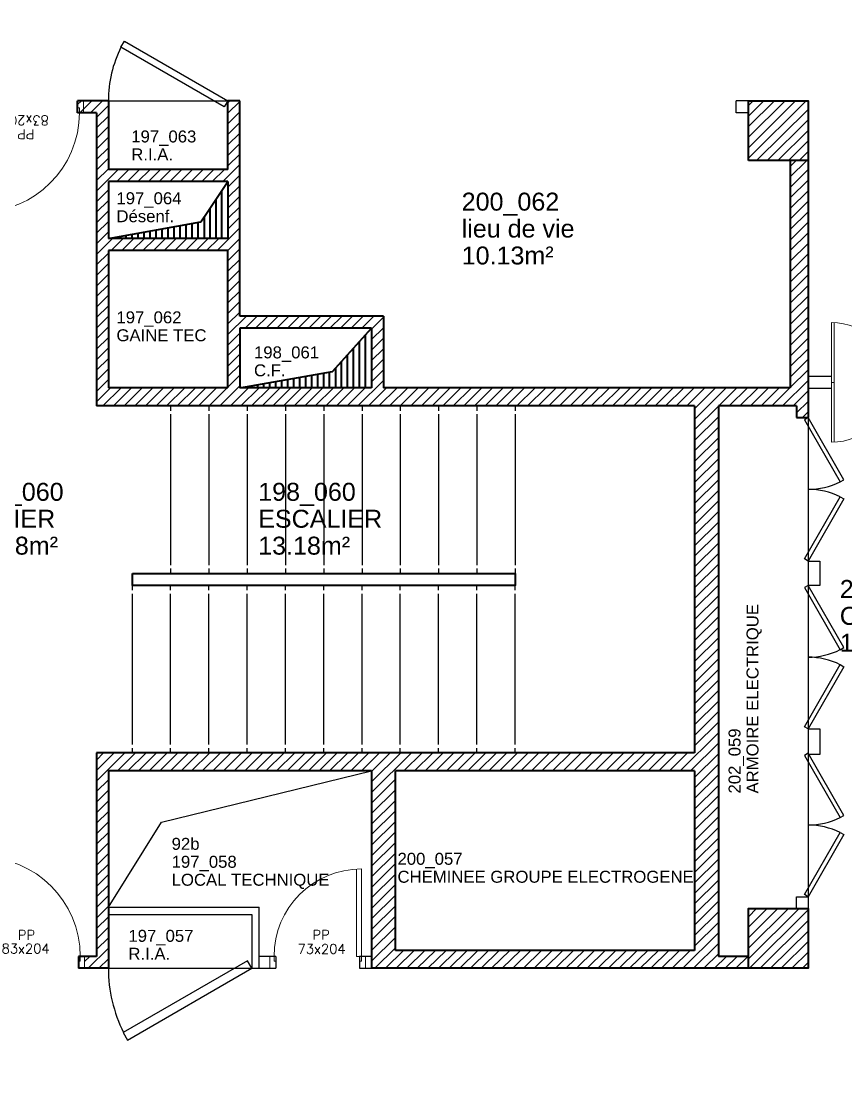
# Model space of a CAD drawing. Header units: millimetres. Extents: x -11 to 211, y -5 to 120.
# Drawn here: x 195.47 to 202.37, y 55.4 to 64.19 of the extents above; entities that cross this region are included whole.
import ezdxf
from ezdxf.enums import TextEntityAlignment as Align

# ---------------------------------------------------------------- set-up
doc = ezdxf.new("R2010")
doc.units = ezdxf.units.MM
doc.header["$LTSCALE"] = 0.1
doc.header["$MEASUREMENT"] = 0
doc.linetypes.add('CONTINU', pattern=[0])
doc.layers.get('0').update_dxf_attribs({"linetype": 'CONTINUOUS'})
for name, color, linetype in [('A_ACCÈS', 7, 'CONTINUOUS'), ('A_AGENC', 204, 'CONTINUOUS'), ('A_Etiqu_Gaine', 8, 'CONTINUOUS'), ('A_Etiqu_Gaine_ancien', 8, 'CONTINUOUS'), ('A_Etiqu_Gaine_code', 8, 'CONTINUOUS'), ('A_Etiqu_Local', 8, 'CONTINUOUS'), ('A_HACH_STRUC', 7, 'CONTINUOUS'), ('A_MUR_CLOIS', 7, 'CONTINU'), ('A_MURS_CLOI', 7, 'CONTINUOUS')]:
    doc.layers.add(name, color=color, linetype=linetype)
for name, color, linetype, lineweight in [('A_MURS_STRU', 7, 'CONTINU', 40), ('A_PORT', 8, 'CONTINUOUS', 0), ('A_PORTE', 8, 'CONTINU', 0)]:
    doc.layers.add(name, color=color, linetype=linetype, lineweight=lineweight)
doc.styles.add('Attribut', font='arial.ttf')
doc.styles.add('ROMANS8', font='romans8', dxfattribs={"height": 10})

# ---------------------------------------------------------------- blocks, each defined once
blk = doc.blocks.new('A_Etiqu_Local')
at = {"style": 'Attribut', "flags": 1}
for tag, p in [('CODE_HOPITAL', (-0.4463, 1.632)), ('CODE_SITE', (-0.4463, 1.407)), ('CODE_BATIMENT', (-0.4463, 1.182)), ('CODE_SECTEUR', (-0.4463, 0.957)), ('CODE_ETAGE', (-0.4463, 0.732)), ('NOM_NORMALISE', (-0.4463, -0.843)), ('SECTEUR_ACTIVITE', (-0.4463, -1.068)), ('SOUS_SECTEUR_ACTIVITE', (-0.4463, -1.293)), ('VOLUME', (-0.4463, -1.518)), ('SERVICE', (-0.4463, -1.743)), ('CODE_UG', (-0.4463, -1.968)), ('CODE_UA', (-0.4463, -2.193)), ('CODE_POLE', (-0.4463, -2.418)), ('OCCUPANT_EXTERNE', (-0.4463, -2.643)), ('DISPONIBILITE', (-0.4463, -2.868)), ('ACCES_HANDICAPES', (-0.4463, -3.093)), ('NATURE_SOL', (-0.4463, -3.318)), ('RISQUE_LABORATOIRE', (-0.4463, -3.543)), ('AMIANTE', (-0.4463, -3.768))]:
    blk.add_attdef(tag, p, '', height=0.15, dxfattribs=at)
at = {"layer": 'A_Etiqu_Local', "style": 'Attribut'}
for tag, p in [('CODE_PIECE', (-0.4463, 0.282)), ('NOM_USAGE', (-0.4463, 0.057)), ('SURFACE', (-0.4463, -0.168))]:
    blk.add_attdef(tag, p, '', height=0.15, dxfattribs=at)
blk = doc.blocks.new('A_Etiqu_Gaine')
at = {"style": 'Attribut', "flags": 1}
for tag, p in [('CODE_HOPITAL', (-0.4323, 0.8651)), ('CODE_SITE', (-0.4323, 0.7151)), ('CODE_BATIMENT', (-0.4323, 0.5651)), ('CODE_SECTEUR', (-0.4323, 0.4151)), ('CODE_ETAGE', (-0.4323, 0.2651)), ('NOM_NORMALISE', (-0.4323, -0.3349)), ('SECTEUR_ACTIVITE', (-0.4323, -0.4849)), ('SOUS_SECTEUR_ACTIVITE', (-0.4323, -0.6349)), ('SURFACE', (-0.4323, -0.7849)), ('CODE_UG', (-0.4323, -0.9349)), ('CODE_POLE', (-0.4323, -1.0849)), ('AMIANTE', (-0.4323, -1.2349))]:
    blk.add_attdef(tag, p, '', height=0.1, dxfattribs=at)
at = {"layer": 'A_Etiqu_Gaine', "style": 'Attribut'}
blk.add_attdef('NOM_USAGE', (-0.4323, -0.1849), '', height=0.1, dxfattribs=at)
at = {"layer": 'A_Etiqu_Gaine_ancien', "style": 'Attribut'}
blk.add_attdef('CODE_PIECE_ANCIEN', (-0.4323, 0.1151), '', height=0.1, dxfattribs=at)
at = {"layer": 'A_Etiqu_Gaine_code', "style": 'Attribut'}
blk.add_attdef('CODE_PIECE', (-0.4323, -0.0349), '', height=0.1, dxfattribs=at)
blk = doc.blocks.new('P80bt10')
for p, q in [((0.035, 0.93), (0.035, 0.1)), ((0.075, 0.929), (0.075, 0.1)), ((0, 0.1), (0, 0)), ((0, 0.1), (0.035, 0.1)), ((0.035, 0.1), (0.075, 0.1)), ((0.035, 0.1), (0.035, 0.06)), ((0.865, 0.1), (0.865, 0.06)), ((0.9, 0.1), (0.865, 0.1)), ((0.9, 0.1), (0.9, 0)), ((0, 0), (0.05, 0)), ((0.035, 0.06), (0.05, 0.06)), ((0.05, 0.06), (0.05, 0)), ((0.865, 0.06), (0.85, 0.06)), ((0.85, 0.06), (0.85, 0)), ((0.9, 0), (0.85, 0))]:
    blk.add_line(p, q)
blk.add_arc((0.035, 0.1), 0.83, 0, 90)
at = {"style": 'ROMANS8'}
for tag, p in [('DEF', (0.4163, 0.239)), ('DIM', (0.4087, 0.1245))]:
    blk.add_attdef(tag, text='', height=0.08, dxfattribs=at).set_placement(p, align=Align.CENTER)
blk = doc.blocks.new('P70bt10')
for p, q in [((0.035, 0.83), (0.035, 0.1)), ((0.075, 0.8289), (0.075, 0.1)), ((0, 0.1), (0, 0)), ((0, 0.1), (0.035, 0.1)), ((0.035, 0.1), (0.075, 0.1)), ((0.035, 0.1), (0.035, 0.06)), ((0.8, 0.1), (0.765, 0.1)), ((0.765, 0.1), (0.765, 0.06)), ((0.8, 0.1), (0.8, 0)), ((0, 0), (0.05, 0)), ((0.035, 0.06), (0.05, 0.06)), ((0.05, 0.06), (0.05, 0)), ((0.75, 0.06), (0.75, 0)), ((0.765, 0.06), (0.75, 0.06)), ((0.8, 0), (0.75, 0))]:
    blk.add_line(p, q)
blk.add_arc((0.035, 0.1), 0.73, 0, 90)
at = {"style": 'ROMANS8'}
for tag, p in [('DEF', (0.372, 0.2395)), ('DIM', (0.3671, 0.1221))]:
    blk.add_attdef(tag, text='', height=0.08, dxfattribs=at).set_placement(p, align=Align.CENTER)

msp = doc.modelspace()

# ---------------------------------------------------------------- hatches: boundary and pattern name
at = {"layer": 'A_HACH_STRUC'}
h = msp.add_hatch(dxfattribs=at)
h.set_pattern_fill('ANSI31', color=8, scale=0.5, angle=359.76959, style=0)
h.paths.add_polyline_path([(201.5499, 63.0209), (201.5499, 63.5209), (202.0499, 63.5209), (202.0499, 63.0209)])
h.paths.add_polyline_path([(201.5499, 56.2709), (201.5499, 56.7709), (202.0499, 56.7709), (202.0499, 56.2709)])
h.paths.add_polyline_path([(174.7499, 59.696), (174.2499, 59.696), (174.2499, 60.196), (174.7499, 60.196)], flags=17)
h.paths.add_polyline_path([(181.4499, 52.546), (181.4499, 53.046), (181.9499, 53.046), (181.9499, 52.546)], flags=17)
h.paths.add_polyline_path([(174.7499, 52.546), (174.2499, 52.546), (174.2499, 53.046), (174.7499, 53.046)], flags=17)
h.paths.add_polyline_path([(201.7164, 49.9462), (201.9164, 49.9462), (202.0662, 49.9462), (202.0662, 50.4462), (201.5662, 50.4462), (201.5662, 49.9462)])
h.paths.add_polyline_path([(194.5, 49.9462), (194.7, 49.9462), (194.8499, 49.9462), (194.8499, 50.4462), (194.3499, 50.4462), (194.3499, 49.9462)])
h.paths.add_polyline_path([(194.5, 69.2462), (194.7, 69.2462), (194.8499, 69.2462), (194.8499, 68.7462), (194.3499, 68.7462), (194.3499, 69.2462)])
edge = h.paths.add_edge_path()
edge.add_line((181.6498, 66.5712), (181.7498, 66.5712))
edge.add_line((174.4498, 66.5712), (174.5498, 66.5712))
edge.add_line((181.825, 67.2962), (181.825, 67.0462))
edge.add_line((181.5754, 67.2962), (181.825, 67.2962))
edge.add_line((181.5754, 67.2962), (181.5754, 67.0462))
edge.add_line((181.4499, 67.0462), (181.5754, 67.0462))
edge.add_line((181.4499, 67.0462), (181.4499, 66.5712))
edge.add_line((181.4499, 66.5712), (181.6498, 66.5712))
edge.add_line((181.9499, 67.0462), (181.825, 67.0462))
edge.add_line((181.7498, 66.5712), (181.9499, 66.5712))
edge.add_line((181.9499, 66.5712), (181.9499, 67.0462))
edge.add_line((174.7499, 67.0462), (174.625, 67.0462))
edge.add_line((174.625, 67.2962), (174.625, 67.0462))
edge.add_line((174.5498, 66.5712), (174.7499, 66.5712))
edge.add_line((174.7499, 66.5712), (174.7499, 67.0462))
edge.add_line((174.3753, 67.2962), (174.3753, 67.0462))
edge.add_line((174.2499, 67.0462), (174.3753, 67.0462))
edge.add_line((174.2499, 67.0462), (174.2499, 66.5712))
edge.add_line((174.2499, 66.5712), (174.4498, 66.5712))
edge.add_line((174.3753, 67.2962), (174.625, 67.2962))
edge.add_line((181.6498, 46.1962), (181.9499, 46.1962))
edge.add_line((181.9499, 46.1962), (181.9499, 45.7212))
edge.add_line((181.4499, 45.7212), (181.4499, 46.1962))
edge.add_line((181.4499, 46.1962), (181.6498, 46.1962))
edge.add_line((181.9499, 45.7212), (181.825, 45.7212))
edge.add_line((181.825, 45.4712), (181.825, 45.7212))
edge.add_line((181.5754, 45.4712), (181.825, 45.4712))
edge.add_line((181.5754, 45.4712), (181.5754, 45.7212))
edge.add_line((181.4499, 45.7212), (181.5754, 45.7212))
edge.add_line((174.4498, 46.1962), (174.7499, 46.1962))
edge.add_line((174.7499, 46.1962), (174.7499, 45.7212))
edge.add_line((174.7499, 45.7212), (174.625, 45.7212))
edge.add_line((174.625, 45.4712), (174.625, 45.7212))
edge.add_line((174.2499, 45.7212), (174.2499, 46.1962))
edge.add_line((174.2499, 46.1962), (174.4498, 46.1962))
edge.add_line((174.3753, 45.4712), (174.3753, 45.7212))
edge.add_line((174.2499, 45.7212), (174.3753, 45.7212))
edge.add_line((174.3753, 45.4712), (174.625, 45.4712))
h = msp.add_hatch(dxfattribs=at)
h.set_pattern_fill('ANSI31', color=8, scale=0.5, angle=359.76959, style=0)
h.set_pattern_definition([(44.7696, (195.942915, 56.27093), (-0.0440161, 0.04437154), [])])
h.paths.add_polyline_path([(202.0499, 63.0209), (201.8999, 63.0209), (201.8999, 61.1209), (198.4999, 61.1209), (198.4999, 61.7209), (197.3399, 61.7209), (197.2999, 61.7209), (197.2999, 63.5209), (197.1999, 63.5209), (197.1999, 63.4209), (197.1999, 62.9459), (196.1999, 62.9459), (196.1999, 63.4209), (196.1999, 63.5209), (195.9429, 63.5209), (195.9429, 63.4209), (196.0999, 63.4209), (196.0999, 61.1209), (196.0999, 60.9709), (201.0999, 60.9709), (201.0999, 58.0709), (196.0999, 58.0709), (196.0999, 56.3709), (195.9996, 56.3709), (195.9996, 56.2709), (196.1999, 56.2709), (196.1999, 57.9209), (198.3999, 57.9209), (198.3999, 56.3709), (198.3999, 56.2709), (201.5499, 56.2709), (201.5499, 56.3709), (201.2999, 56.3709), (201.2999, 60.9709), (201.9524, 60.9709), (201.9524, 60.8729), (202.0499, 60.8729), (202.0499, 60.8729)])
h.paths.add_polyline_path([(198.3999, 61.1209), (197.2999, 61.1209), (197.2999, 61.6209), (198.3999, 61.6209)], flags=16)
h.paths.add_polyline_path([(197.1999, 61.1209), (196.1999, 61.1209), (196.1999, 62.2709), (197.1999, 62.2709)], flags=16)
h.paths.add_polyline_path([(197.1999, 62.3709), (196.1999, 62.3709), (196.1999, 62.8459), (197.1999, 62.8459)], flags=16)
h.paths.add_polyline_path([(201.0999, 57.9209), (201.0999, 56.4209), (198.5999, 56.4209), (198.5999, 57.9209)], flags=16)
h.paths.add_polyline_path([(198.5911, 56.9585), (201.1191, 56.9585), (201.1191, 57.1137), (198.5911, 57.1137)], flags=24)
h.paths.add_polyline_path([(198.585, 57.0763), (199.1929, 57.0763), (199.1929, 57.2685), (198.585, 57.2685)], flags=24)
h.paths.add_polyline_path([(196.2417, 62.4788), (196.7749, 62.4788), (196.7749, 62.6338), (196.2417, 62.6338)], flags=8)
h.paths.add_polyline_path([(196.2355, 62.5964), (196.8435, 62.5964), (196.8435, 62.7887), (196.2355, 62.7887)], flags=8)
h.paths.add_polyline_path([(196.2417, 61.4835), (197.0464, 61.4835), (197.0464, 61.6386), (196.2417, 61.6386)], flags=8)
h.paths.add_polyline_path([(196.2355, 61.6013), (196.8435, 61.6013), (196.8435, 61.7935), (196.2355, 61.7935)], flags=8)
h.paths.add_polyline_path([(197.3917, 61.1905), (197.7073, 61.1905), (197.7073, 61.3456), (197.3917, 61.3456)], flags=8)
h.paths.add_polyline_path([(197.3855, 61.3082), (197.9935, 61.3082), (197.9935, 61.5005), (197.3855, 61.5005)], flags=8)

# ---------------------------------------------------------------- linework, layer by layer
at = {"layer": 'A_ACCÈS', "color": 8, "linetype": 'Continuous'}
for p, q in [((196.7205, 60.9709), (196.7205, 60.9309)), ((197.0405, 60.9709), (197.0405, 60.9309)), ((197.3604, 60.9709), (197.3604, 60.9309)), ((197.6804, 60.9709), (197.6804, 60.9309)), ((198.0003, 60.9709), (198.0003, 60.9309)), ((198.3203, 60.9709), (198.3203, 60.9309)), ((198.6403, 60.9709), (198.6403, 60.9309)), ((198.9602, 60.9709), (198.9602, 60.9309)), ((199.2802, 60.9709), (199.2802, 60.9309)), ((199.6001, 60.9709), (199.6001, 60.9309)), ((196.7205, 60.9009), (196.7205, 59.6408)), ((197.0405, 60.9009), (197.0405, 59.6408)), ((197.3604, 60.9009), (197.3604, 59.6408)), ((197.6804, 60.9009), (197.6804, 59.6408)), ((198.0003, 60.9009), (198.0003, 59.6408)), ((198.3203, 60.9009), (198.3203, 59.6408)), ((198.6403, 60.9009), (198.6403, 59.6408)), ((198.9602, 60.9009), (198.9602, 59.6408)), ((199.2802, 60.9009), (199.2802, 59.6408)), ((199.6001, 60.9009), (199.6001, 59.6408)), ((196.7205, 59.6108), (196.7205, 59.5708)), ((197.0405, 59.6108), (197.0405, 59.5708)), ((197.3604, 59.6108), (197.3604, 59.5708)), ((197.6804, 59.6108), (197.6804, 59.5708)), ((198.0003, 59.6108), (198.0003, 59.5708)), ((198.3203, 59.6108), (198.3203, 59.5708)), ((198.6403, 59.6108), (198.6403, 59.5708)), ((198.9602, 59.6108), (198.9602, 59.5708)), ((199.2802, 59.6108), (199.2802, 59.5708)), ((199.6001, 59.6108), (199.6001, 59.5708)), ((196.4005, 59.431), (196.4005, 59.471)), ((196.7205, 59.431), (196.7205, 59.471)), ((197.0405, 59.431), (197.0405, 59.471)), ((197.3604, 59.431), (197.3604, 59.471)), ((197.6804, 59.431), (197.6804, 59.471)), ((198.0003, 59.431), (198.0003, 59.471)), ((198.3203, 59.431), (198.3203, 59.471)), ((198.6403, 59.431), (198.6403, 59.471)), ((198.9602, 59.431), (198.9602, 59.471)), ((199.2802, 59.431), (199.2802, 59.471)), ((199.6001, 59.431), (199.6001, 59.471)), ((196.4005, 58.1409), (196.4005, 59.401)), ((196.7205, 58.1409), (196.7205, 59.401)), ((197.0405, 58.1409), (197.0405, 59.401)), ((197.3604, 58.1409), (197.3604, 59.401)), ((197.6804, 58.1409), (197.6804, 59.401)), ((198.0003, 58.1409), (198.0003, 59.401)), ((198.3203, 58.1409), (198.3203, 59.401)), ((198.6403, 58.1409), (198.6403, 59.401)), ((198.9602, 58.1409), (198.9602, 59.401)), ((199.2802, 58.1409), (199.2802, 59.401)), ((199.6001, 58.1409), (199.6001, 59.401)), ((196.4005, 58.0709), (196.4005, 58.1109)), ((196.7205, 58.0709), (196.7205, 58.1109)), ((197.0405, 58.0709), (197.0405, 58.1109)), ((197.3604, 58.0709), (197.3604, 58.1109)), ((197.6804, 58.0709), (197.6804, 58.1109)), ((198.0003, 58.0709), (198.0003, 58.1109)), ((198.3203, 58.0709), (198.3203, 58.1109)), ((198.6403, 58.0709), (198.6403, 58.1109)), ((198.9602, 58.0709), (198.9602, 58.1109)), ((199.2802, 58.0709), (199.2802, 58.1109)), ((199.6001, 58.0709), (199.6001, 58.1109))]:
    msp.add_line(p, q, dxfattribs=at)
at = {"layer": 'A_AGENC', "color": 8, "linetype": 'Continuous'}
for p, q in [((196.1999, 63.5209), (197.1984, 63.5209)), ((202.0499, 60.8729), (202.0499, 56.8689)), ((196.1999, 56.2709), (197.3999, 56.2709))]:
    msp.add_line(p, q, dxfattribs=at)
for points in [[(197.1984, 63.5209), (197.1685, 63.469), (196.3037, 63.9683), (196.3337, 64.0202)], [(202.0499, 60.8729), (202.0187, 60.855), (202.3184, 60.336), (202.3495, 60.354)], [(202.0499, 59.6744), (202.0187, 59.6924), (202.3184, 60.2114), (202.3495, 60.1934)], [(202.0499, 59.4702), (202.0187, 59.4522), (202.3184, 58.9332), (202.3495, 58.9512)], [(202.0499, 58.2717), (202.0187, 58.2897), (202.3184, 58.8086), (202.3495, 58.7906)], [(202.0499, 58.0674), (202.0187, 58.0494), (202.3184, 57.5305), (202.3495, 57.5485)], [(202.0499, 56.8689), (202.0187, 56.8869), (202.3184, 57.4059), (202.3495, 57.3879)], [(197.3999, 56.2709), (197.3639, 56.3333), (196.3247, 55.7333), (196.3607, 55.6709)]]:
    msp.add_lwpolyline(points, close=True, dxfattribs=at)
for points in [[(202.0499, 59.6744), (202.1474, 59.6744), (202.1474, 59.4702), (202.0499, 59.4702)], [(202.0499, 58.2717), (202.1474, 58.2717), (202.1474, 58.0584), (202.0499, 58.0584)]]:
    msp.add_lwpolyline(points, dxfattribs=at)
for centre, radius, start, end in [((197.1984, 63.5209), 0.9985, 153.43367, 179.99999), ((202.0499, 60.8729), 0.5992, 270, 296.56632), ((202.0499, 59.6744), 0.5992, 63.43368, 90), ((202.0499, 59.4702), 0.5992, 270, 296.56632), ((202.0499, 58.2717), 0.5992, 63.43368, 89.99999), ((202.0499, 58.0674), 0.5992, 270, 296.56632), ((202.0499, 56.8689), 0.5992, 63.43368, 89.99999), ((197.3999, 56.2709), 1.2, 180.00001, 206.56633)]:
    msp.add_arc(centre, radius, start, end, dxfattribs=at)
at = {"layer": 'A_MUR_CLOIS', "color": 8, "linetype": 'Continuous'}
for p, q in [((201.4494, 63.4209), (201.4494, 63.5209)), ((201.5499, 63.5209), (201.4494, 63.5209)), ((201.5499, 63.4209), (201.4494, 63.4209)), ((196.6429, 57.4915), (198.3999, 57.9209)), ((196.1999, 56.7809), (196.6429, 57.4915)), ((196.1999, 56.7809), (197.4599, 56.7809)), ((196.1999, 56.7209), (197.3999, 56.7209)), ((197.5999, 56.3709), (197.4599, 56.3709)), ((197.5999, 56.3709), (197.5999, 56.2709)), ((198.3999, 56.3709), (198.2999, 56.3709)), ((198.2999, 56.3709), (198.2999, 56.2709))]:
    msp.add_line(p, q, dxfattribs=at)
at = {"layer": 'A_MUR_CLOIS', "color": 8}
msp.add_line((198.2999, 56.2709), (198.3999, 56.2709), dxfattribs=at)
at = {"layer": 'A_MUR_CLOIS', "color": 8, "linetype": 'Continuous'}
msp.add_lwpolyline([(201.9524, 56.8689), (202.0499, 56.8689), (202.0499, 56.7709), (201.9524, 56.7709)], close=True, dxfattribs=at)
for points in [[(197.4599, 56.2709), (197.4599, 56.7809)], [(197.3999, 56.7209), (197.3999, 56.2709), (197.5999, 56.2709)]]:
    msp.add_lwpolyline(points, dxfattribs=at)
at = {"layer": 'A_MURS_CLOI', "color": 8}
for p, q in [((202.2453, 61.216), (202.0499, 61.216)), ((202.2453, 61.116), (202.0499, 61.116))]:
    msp.add_line(p, q, dxfattribs=at)
at = {"layer": 'A_MURS_STRU', "color": 8, "linetype": 'Continuous'}
for p, q in [((195.9429, 63.4209), (195.9429, 63.5209)), ((196.1999, 63.5209), (195.9429, 63.5209)), ((196.1999, 63.5209), (196.1999, 62.9459)), ((197.2999, 63.5209), (197.1999, 63.5209)), ((197.2999, 61.7209), (197.2999, 63.5209)), ((196.0999, 63.4209), (195.9429, 63.4209)), ((196.0999, 63.4209), (196.0999, 60.9709)), ((201.8999, 63.0209), (201.8999, 61.1209)), ((202.0499, 63.0209), (202.0499, 60.8729)), ((197.1999, 62.9459), (196.1999, 62.9459)), ((197.1999, 62.8459), (196.1999, 62.8459)), ((197.0322, 62.5957), (197.1999, 62.8459)), ((197.1999, 62.8459), (197.1999, 62.3709)), ((196.9735, 62.5083), (197.0322, 62.5957)), ((196.9999, 62.552), (196.9999, 62.3709)), ((196.1999, 62.3709), (196.9735, 62.5083)), ((196.6499, 62.3709), (196.6499, 62.4508)), ((196.6999, 62.3709), (196.6999, 62.4597)), ((196.7499, 62.3709), (196.7499, 62.4686)), ((197.1999, 62.3709), (196.1999, 62.3709)), ((196.2499, 62.3709), (196.2499, 62.3798)), ((196.2999, 62.3709), (196.2999, 62.3887)), ((196.3499, 62.3709), (196.3499, 62.3976)), ((196.3999, 62.3709), (196.3999, 62.4064)), ((196.4499, 62.3709), (196.4499, 62.4153)), ((196.4999, 62.3709), (196.4999, 62.4242)), ((196.5499, 62.3709), (196.5499, 62.4331)), ((196.5999, 62.3709), (196.5999, 62.4419)), ((197.1999, 62.2709), (196.1999, 62.2709)), ((198.4999, 61.7209), (197.2999, 61.7209)), ((198.4999, 61.7209), (198.4999, 61.1209)), ((198.3999, 61.6209), (197.2999, 61.6209)), ((198.0735, 61.2583), (198.3999, 61.6209)), ((198.3999, 61.6209), (198.3999, 61.1209)), ((197.2999, 61.1209), (198.0735, 61.2583)), ((197.8499, 61.1209), (197.8499, 61.2186)), ((198.0999, 61.2876), (198.0999, 61.1209)), ((197.3999, 61.1209), (197.3999, 61.1387)), ((197.4499, 61.1209), (197.4499, 61.1476)), ((197.4999, 61.1209), (197.4999, 61.1564)), ((197.5499, 61.1209), (197.5499, 61.1653)), ((197.5999, 61.1209), (197.5999, 61.1742)), ((197.6499, 61.1209), (197.6499, 61.1831)), ((197.6999, 61.1209), (197.6999, 61.1919)), ((197.7499, 61.1209), (197.7499, 61.2008)), ((197.7999, 61.1209), (197.7999, 61.2097)), ((197.1999, 61.1209), (196.1999, 61.1209)), ((198.3999, 61.1209), (197.2999, 61.1209)), ((201.8999, 61.1209), (198.4999, 61.1209)), ((201.0999, 60.9709), (196.0999, 60.9709)), ((201.0999, 60.9709), (201.0999, 58.0709)), ((201.2999, 60.9709), (201.2999, 56.3709)), ((201.9524, 60.9709), (201.2999, 60.9709)), ((201.0999, 58.0709), (196.0999, 58.0709)), ((196.0999, 58.0709), (196.0999, 56.3709)), ((198.3999, 57.9209), (196.1999, 57.9209)), ((198.3999, 57.9209), (198.3999, 56.2709)), ((201.0999, 57.9209), (198.5999, 57.9209)), ((198.5999, 56.4209), (198.5999, 57.9209)), ((201.0999, 57.9209), (201.0999, 56.4209)), ((201.0999, 56.4209), (198.5999, 56.4209)), ((195.9496, 56.3709), (195.9496, 56.2709)), ((196.0999, 56.3709), (195.9496, 56.3709)), ((201.5498, 56.3709), (201.2999, 56.3709)), ((196.1999, 56.2709), (195.9496, 56.2709)), ((201.5498, 56.2709), (198.3999, 56.2709))]:
    msp.add_line(p, q, dxfattribs=at)
at = {"layer": 'A_MURS_STRU', "color": 8}
for p, q in [((197.2999, 61.6209), (197.2999, 61.1209)), ((201.9524, 60.9709), (201.9524, 60.8729)), ((201.9524, 60.8729), (202.0499, 60.8729)), ((196.1999, 57.9209), (196.1999, 56.2709))]:
    msp.add_line(p, q, dxfattribs=at)
at = {"layer": 'A_MURS_STRU', "color": 8, "linetype": 'Continuous'}
for points in [[(197.1999, 62.9459), (197.1999, 63.5209)], [(196.1999, 62.8459), (196.1999, 62.3709)], [(197.1499, 62.3709), (197.1499, 62.7714)], [(197.0499, 62.3709), (197.0499, 62.6222)], [(197.0999, 62.3709), (197.0999, 62.6968)], [(196.7999, 62.3709), (196.7999, 62.4774)], [(196.8499, 62.3709), (196.8499, 62.4863)], [(196.8999, 62.3709), (196.8999, 62.4952)], [(196.9499, 62.3709), (196.9499, 62.5041)], [(196.1999, 62.2709), (196.1999, 61.1209)], [(197.1999, 61.1209), (197.1999, 62.2709)], [(198.2999, 61.1209), (198.2999, 61.5098)], [(198.3499, 61.1209), (198.3499, 61.5654)], [(198.1999, 61.1209), (198.1999, 61.3987)], [(198.2499, 61.1209), (198.2499, 61.4543)], [(198.1499, 61.1209), (198.1499, 61.3432)], [(197.8999, 61.1209), (197.8999, 61.2274)], [(197.9499, 61.1209), (197.9499, 61.2363)], [(197.9999, 61.1209), (197.9999, 61.2452)], [(198.0499, 61.1209), (198.0499, 61.2541)]]:
    msp.add_lwpolyline(points, dxfattribs=at)
for points in [[(201.5499, 63.0209), (201.5499, 63.5209), (202.0499, 63.5209), (202.0499, 63.0209)], [(196.4005, 59.5708), (199.6001, 59.5708), (199.6001, 59.471), (196.4005, 59.471)], [(201.5499, 56.2709), (201.5499, 56.7709), (202.0499, 56.7709), (202.0499, 56.2709)]]:
    msp.add_lwpolyline(points, close=True, dxfattribs=at)
at = {"layer": 'A_PORT', "color": 8}
for p, q in [((202.2453, 61.1673), (202.2453, 61.6673)), ((202.2667, 61.6673), (202.2667, 61.1673)), ((202.2453, 61.1673), (202.2453, 60.6673)), ((202.2667, 61.1673), (202.2453, 61.1673)), ((202.2667, 60.6673), (202.2667, 61.1673))]:
    msp.add_line(p, q, dxfattribs=at)
for start, end in [(0.00001, 90), (270, 359.99999)]:
    msp.add_arc((202.2453, 61.1673), 0.5, start, end, dxfattribs=at)

# ---------------------------------------------------------------- block references
at = {"layer": 'A_Etiqu_Gaine', "color": 8}
for p, values in [((196.8237, 63.2075), {'CODE_PIECE': '197_063', 'NOM_USAGE': 'R.I.A.'}), ((196.6999, 62.6911), {'CODE_PIECE': '197_064', 'NOM_USAGE': 'Désenf.'}), ((196.6999, 61.6959), {'CODE_PIECE': '197_062', 'NOM_USAGE': 'GAINE TEC'}), ((197.8499, 61.4029), {'CODE_PIECE': '198_061', 'NOM_USAGE': 'C.F.'}), ((197.1614, 57.1459), {'CODE_PIECE': '197_058', 'CODE_PIECE_ANCIEN': '92b', 'NOM_USAGE': 'LOCAL TECHNIQUE'}), ((199.0493, 57.1709), {'CODE_PIECE': '200_057', 'NOM_USAGE': 'CHEMINEE GROUPE ELECTROGENE'}), ((196.7999, 56.5271), {'CODE_PIECE': '197_057', 'NOM_USAGE': 'R.I.A.'})]:
    msp.add_blockref('A_Etiqu_Gaine', p, dxfattribs=at).add_auto_attribs(values)
at = {"layer": 'A_Etiqu_Gaine', "color": 8, "rotation": 90}
msp.add_blockref('A_Etiqu_Gaine', (201.4497, 58.164), dxfattribs=at).add_auto_attribs({'CODE_PIECE': '202_059', 'NOM_USAGE': 'ARMOIRE ELECTRIQUE'})
at = {"layer": 'A_Etiqu_Local', "color": 8}
ref = msp.add_blockref('A_Etiqu_Local', (199.5999, 62.3209), dxfattribs=at)
ref.add_attrib('CODE_PIECE', '200_062', (199.1535, 62.6029), dxfattribs={"height": 0.15, "style": 'Attribut'})
ref.add_attrib('NOM_USAGE', 'lieu de vie', (199.1535, 62.3779), dxfattribs={"height": 0.15, "style": 'Attribut'})
ref.add_attrib('SURFACE', '10.13m²', (199.1535, 62.1529), dxfattribs={"height": 0.15, "style": 'Attribut'})
ref = msp.add_blockref('A_Etiqu_Local', (195.4568, 59.8959), dxfattribs=at)
ref.add_attrib('CODE_PIECE', '195_060', (195.0104, 60.1779), dxfattribs={"height": 0.15, "style": 'Attribut'})
ref.add_attrib('NOM_USAGE', 'PALIER', (195.0104, 59.9529), dxfattribs={"height": 0.15, "style": 'Attribut'})
ref.add_attrib('SURFACE', '11.08m²', (195.0104, 59.7279), dxfattribs={"height": 0.15, "style": 'Attribut'})
ref = msp.add_blockref('A_Etiqu_Local', (197.8989, 59.8959), dxfattribs=at)
ref.add_attrib('CODE_PIECE', '198_060', (197.4525, 60.1779), dxfattribs={"height": 0.15, "style": 'Attribut'})
ref.add_attrib('NOM_USAGE', 'ESCALIER', (197.4525, 59.9529), dxfattribs={"height": 0.15, "style": 'Attribut'})
ref.add_attrib('SURFACE', '13.18m²', (197.4525, 59.7279), dxfattribs={"height": 0.15, "style": 'Attribut'})
ref = msp.add_blockref('A_Etiqu_Local', (202.7607, 59.0841), dxfattribs=at)
ref.add_attrib('CODE_PIECE', '203_060', (202.3143, 59.3661), dxfattribs={"height": 0.15, "style": 'Attribut'})
ref.add_attrib('NOM_USAGE', 'CIRCULATION', (202.3143, 59.1411), dxfattribs={"height": 0.15, "style": 'Attribut'})
ref.add_attrib('SURFACE', '100m²', (202.3143, 58.9161), dxfattribs={"height": 0.15, "style": 'Attribut'})
at = {"layer": 'A_PORTE', "color": 8}
ref = msp.add_blockref('P80bt10', (195.0929, 63.5209), dxfattribs=dict(at, xscale=-1, rotation=180))
ref.add_attrib('DEF', 'PP', dxfattribs={"layer": '0', "height": 0.08, "rotation": 180, "style": 'ROMANS8'}).set_placement((195.5092, 63.2819), align=Align.CENTER)
ref.add_attrib('DIM', '83x204', dxfattribs={"layer": '0', "height": 0.08, "rotation": 180, "style": 'ROMANS8'}).set_placement((195.5016, 63.3965), align=Align.CENTER)
msp.add_blockref('P80bt10', (195.0996, 56.2709), dxfattribs=at).add_auto_attribs({'DEF': 'PP', 'DIM': '83x204'})
ref = msp.add_blockref('P70bt10', (198.3499, 56.2709), dxfattribs=dict(at, xscale=-1))
ref.add_attrib('DEF', 'PP', dxfattribs={"layer": '0', "height": 0.08, "style": 'ROMANS8'}).set_placement((197.9779, 56.5104), align=Align.CENTER)
ref.add_attrib('DIM', '73x204', dxfattribs={"layer": '0', "height": 0.08, "style": 'ROMANS8'}).set_placement((197.9828, 56.393), align=Align.CENTER)

doc.saveas('drawing.dxf')
